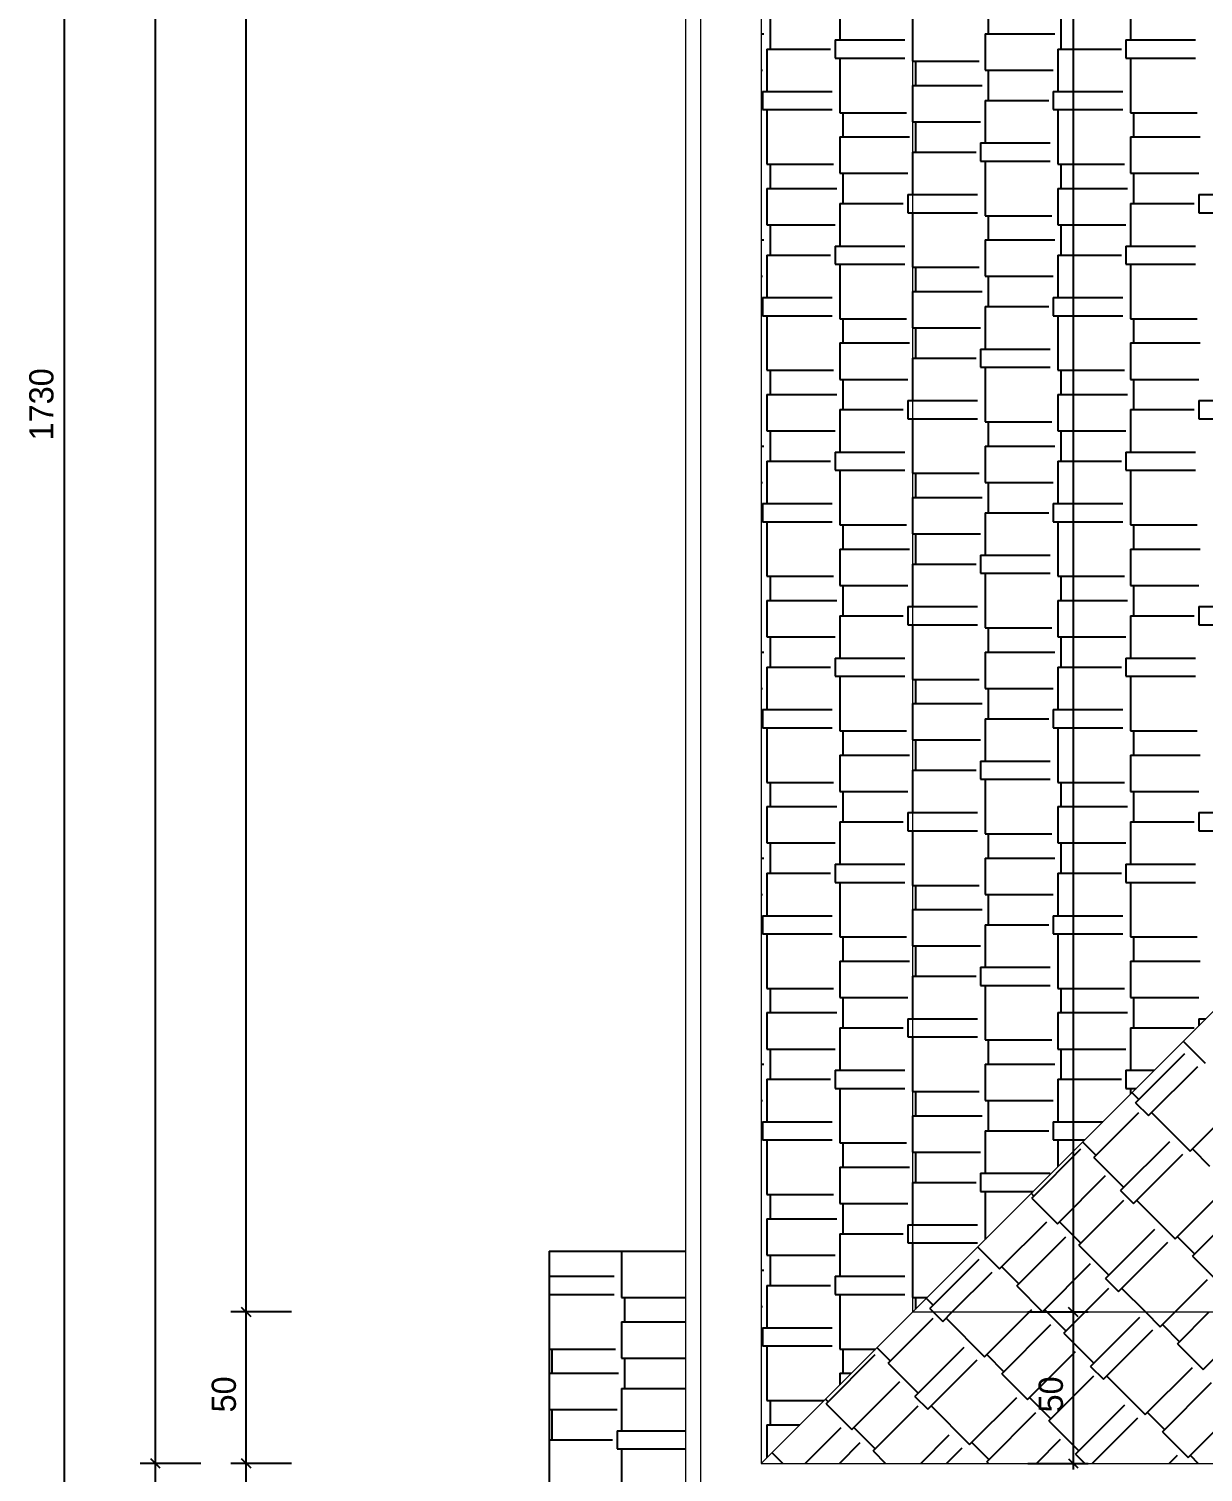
# Model space of a CAD drawing. Extents: x 182769.15 to 182771.38, y 101811.72 to 101812.21.
# Drawn here: x 182769.9338 to 182770.0113, y 101811.9052 to 101812.0005 of the extents above; entities that cross this region are included whole.
import ezdxf

# ---------------------------------------------------------------- set-up
doc = ezdxf.new("R2010")
doc.units = 0
doc.header["$MEASUREMENT"] = 0
doc.linetypes.add('DUZ', pattern=[500, 500])
doc.layers.get('0').update_dxf_attribs({"color": 1, "linetype": 'DUZ'})
for name, color, linetype in [('DENIZLIK', 25, 'Continuous'), ('dış dikey', 2, 'Continuous'), ('iç yatay', 3, 'Continuous'), ('TARAMA', 15, 'Continuous')]:
    doc.layers.add(name, color=color, linetype=linetype)
doc.layers.add('Çatý', color=7, linetype='Continuous', lineweight=18)
doc.styles.add('İÇ ÖLÇÜ', font='stylu.ttf', dxfattribs={"height": 8})

msp = doc.modelspace()

# ---------------------------------------------------------------- linework, layer by layer
at = {"color": 0, "linetype": 'ByBlock'}
for p, q in [((182769.947823, 101811.916124), (182769.948423, 101811.915524)), ((182769.948423, 101811.915524), (182769.947823, 101811.916124)), ((182770.003022, 101811.915524), (182770.002422, 101811.916124)), ((182770.002422, 101811.916124), (182770.003022, 101811.915524)), ((182769.942423, 101811.905524), (182769.941823, 101811.906124)), ((182769.941823, 101811.906124), (182769.942423, 101811.905524)), ((182769.947823, 101811.906124), (182769.948423, 101811.905524)), ((182769.948423, 101811.905524), (182769.947823, 101811.906124)), ((182770.002422, 101811.906124), (182770.003022, 101811.905524))]:
    msp.add_line(p, q, dxfattribs=at)
at = {"layer": 'DENIZLIK'}
for q in [(182769.968123, 101811.813824), (182769.977123, 101811.919824)]:
    msp.add_line((182769.968123, 101811.919824), q, dxfattribs=at)
at = {"layer": 'dış dikey'}
for p, q in [((182769.936123, 101811.803424), (182769.936123, 101812.150224)), ((182769.942123, 101812.130224), (182769.942123, 101811.905424)), ((182769.948123, 101811.915424), (182769.948123, 101812.120224)), ((182769.948123, 101811.905424), (182769.948123, 101811.916224)), ((182769.951123, 101811.915824), (182769.947123, 101811.915824)), ((182769.951123, 101811.915824), (182769.947123, 101811.915824)), ((182769.945123, 101811.905824), (182769.941123, 101811.905824)), ((182769.945123, 101811.905824), (182769.941123, 101811.905824)), ((182769.942123, 101811.906224), (182769.942123, 101811.803424)), ((182769.951123, 101811.905824), (182769.947123, 101811.905824)), ((182769.951123, 101811.905824), (182769.947123, 101811.905824)), ((182769.948123, 101811.813424), (182769.948123, 101811.906224))]:
    msp.add_line(p, q, dxfattribs=at)
at = {"layer": 'iç yatay'}
for p, q in [((182770.002722, 101812.120224), (182770.002722, 101811.915424)), ((182770.002722, 101811.916224), (182770.002722, 101811.905424)), ((182769.999722, 101811.915824), (182770.003722, 101811.915824)), ((182769.999722, 101811.915824), (182770.003722, 101811.915824)), ((182769.999722, 101811.905824), (182770.003722, 101811.905824))]:
    msp.add_line(p, q, dxfattribs=at)
at = {"layer": 'TARAMA'}
for p, q in [((182769.987311, 101812.002574), (182769.987311, 101811.999774)), ((182769.992111, 101812.001974), (182769.992111, 101811.998374)), ((182770.006511, 101812.002574), (182770.006511, 101811.999774)), ((182769.982711, 101812.001174), (182769.982711, 101811.999174)), ((182769.997111, 101812.001774), (182769.997111, 101812.000174)), ((182770.001911, 101812.001174), (182770.001911, 101811.999174)), ((182769.982123, 101812.000174), (182769.982311, 101812.000174)), ((182769.996911, 101812.000174), (182769.996911, 101811.997774)), ((182769.996911, 101812.000174), (182770.001511, 101812.000174)), ((182769.982511, 101811.999174), (182769.982511, 101811.996374)), ((182769.982511, 101811.999174), (182769.986711, 101811.999174)), ((182769.987011, 101811.999774), (182769.987011, 101811.998574)), ((182769.987011, 101811.999774), (182769.991611, 101811.999774)), ((182770.001711, 101811.999174), (182770.001711, 101811.996374)), ((182770.001711, 101811.999174), (182770.005911, 101811.999174)), ((182770.006211, 101811.999774), (182770.006211, 101811.998574)), ((182770.006211, 101811.999774), (182770.010811, 101811.999774)), ((182769.987011, 101811.998574), (182769.991611, 101811.998574)), ((182769.987311, 101811.998574), (182769.987311, 101811.994974)), ((182769.992111, 101811.998374), (182769.992123, 101811.998374)), ((182769.992123, 101811.998374), (182769.996511, 101811.998374)), ((182769.992311, 101811.998374), (182769.992311, 101811.996774)), ((182770.006211, 101811.998574), (182770.010811, 101811.998574)), ((182770.006511, 101811.998574), (182770.006511, 101811.994974)), ((182769.982123, 101811.997774), (182769.982211, 101811.997774)), ((182769.996911, 101811.997774), (182770.001411, 101811.997774)), ((182769.997111, 101811.997774), (182769.997111, 101811.995774)), ((182769.982211, 101811.996374), (182769.982211, 101811.995174)), ((182769.982211, 101811.996374), (182769.986811, 101811.996374)), ((182769.992111, 101811.996774), (182769.992111, 101811.994374)), ((182769.992111, 101811.996774), (182769.992123, 101811.996774)), ((182769.992123, 101811.996774), (182769.996711, 101811.996774)), ((182770.001411, 101811.996374), (182770.001411, 101811.995174)), ((182770.001411, 101811.996374), (182770.006011, 101811.996374)), ((182769.996911, 101811.995774), (182769.996911, 101811.992974)), ((182769.996911, 101811.995774), (182770.001111, 101811.995774)), ((182769.982211, 101811.995174), (182769.986811, 101811.995174)), ((182769.982511, 101811.995174), (182769.982511, 101811.991574)), ((182769.987311, 101811.994974), (182769.991711, 101811.994974)), ((182769.987511, 101811.994974), (182769.987511, 101811.993374)), ((182769.992111, 101811.994374), (182769.992123, 101811.994374)), ((182769.992123, 101811.994374), (182769.996611, 101811.994374)), ((182769.992311, 101811.994374), (182769.992311, 101811.992374)), ((182770.001411, 101811.995174), (182770.006011, 101811.995174)), ((182770.001711, 101811.995174), (182770.001711, 101811.991574)), ((182770.006511, 101811.994974), (182770.010911, 101811.994974)), ((182770.006711, 101811.994974), (182770.006711, 101811.993374)), ((182769.987311, 101811.993374), (182769.987311, 101811.990974)), ((182769.987311, 101811.993374), (182769.991911, 101811.993374)), ((182770.006511, 101811.993374), (182770.006511, 101811.990974)), ((182770.006511, 101811.993374), (182770.011111, 101811.993374)), ((182769.996611, 101811.992974), (182769.996611, 101811.991774)), ((182769.996611, 101811.992974), (182770.001211, 101811.992974)), ((182769.982511, 101811.991574), (182769.986911, 101811.991574)), ((182769.982711, 101811.991574), (182769.982711, 101811.989974)), ((182769.992111, 101811.992374), (182769.992111, 101811.989574)), ((182769.992111, 101811.992374), (182769.992123, 101811.992374)), ((182769.992123, 101811.992374), (182769.996311, 101811.992374)), ((182769.996611, 101811.991774), (182770.001211, 101811.991774)), ((182769.996911, 101811.991774), (182769.996911, 101811.988174)), ((182770.001711, 101811.991574), (182770.006111, 101811.991574)), ((182770.001911, 101811.991574), (182770.001911, 101811.989974)), ((182769.987311, 101811.990974), (182769.991811, 101811.990974)), ((182769.987511, 101811.990974), (182769.987511, 101811.988974)), ((182770.006511, 101811.990974), (182770.011011, 101811.990974)), ((182770.006711, 101811.990974), (182770.006711, 101811.988974)), ((182769.982511, 101811.989974), (182769.982511, 101811.987574)), ((182769.982511, 101811.989974), (182769.987111, 101811.989974)), ((182769.991811, 101811.989574), (182769.991811, 101811.988374)), ((182769.991811, 101811.989574), (182769.992123, 101811.989574)), ((182769.992123, 101811.989574), (182769.996411, 101811.989574)), ((182770.001711, 101811.989974), (182770.001711, 101811.987574)), ((182770.001711, 101811.989974), (182770.006311, 101811.989974)), ((182770.011011, 101811.989574), (182770.011011, 101811.988374)), ((182770.011011, 101811.989574), (182770.015611, 101811.989574)), ((182769.987311, 101811.988974), (182769.987311, 101811.986174)), ((182769.987311, 101811.988974), (182769.991511, 101811.988974)), ((182770.006511, 101811.988974), (182770.006511, 101811.986174)), ((182770.006511, 101811.988974), (182770.010711, 101811.988974)), ((182769.991811, 101811.988374), (182769.992123, 101811.988374)), ((182769.992111, 101811.988374), (182769.992111, 101811.984774)), ((182769.992123, 101811.988374), (182769.996411, 101811.988374)), ((182769.996911, 101811.988174), (182770.001311, 101811.988174)), ((182769.997111, 101811.988174), (182769.997111, 101811.986574)), ((182770.011011, 101811.988374), (182770.015611, 101811.988374)), ((182769.982511, 101811.987574), (182769.987011, 101811.987574)), ((182769.982711, 101811.987574), (182769.982711, 101811.985574)), ((182770.001711, 101811.987574), (182770.006211, 101811.987574)), ((182770.001911, 101811.987574), (182770.001911, 101811.985574)), ((182769.982123, 101811.986574), (182769.982311, 101811.986574)), ((182769.987011, 101811.986174), (182769.987011, 101811.984974)), ((182769.987011, 101811.986174), (182769.991611, 101811.986174)), ((182769.996911, 101811.986574), (182769.996911, 101811.984174)), ((182769.996911, 101811.986574), (182770.001511, 101811.986574)), ((182770.006211, 101811.986174), (182770.006211, 101811.984974)), ((182770.006211, 101811.986174), (182770.010811, 101811.986174)), ((182769.982511, 101811.985574), (182769.982511, 101811.982774)), ((182769.982511, 101811.985574), (182769.986711, 101811.985574)), ((182769.987011, 101811.984974), (182769.991611, 101811.984974)), ((182769.987311, 101811.984974), (182769.987311, 101811.981374)), ((182770.001711, 101811.985574), (182770.001711, 101811.982774)), ((182770.001711, 101811.985574), (182770.005911, 101811.985574)), ((182770.006211, 101811.984974), (182770.010811, 101811.984974)), ((182770.006511, 101811.984974), (182770.006511, 101811.981374)), ((182769.982123, 101811.984174), (182769.982211, 101811.984174)), ((182769.992111, 101811.984774), (182769.992123, 101811.984774)), ((182769.992123, 101811.984774), (182769.996511, 101811.984774)), ((182769.992311, 101811.984774), (182769.992311, 101811.983174)), ((182769.996911, 101811.984174), (182770.001411, 101811.984174)), ((182769.997111, 101811.984174), (182769.997111, 101811.982174)), ((182769.992111, 101811.983174), (182769.992111, 101811.980774)), ((182769.992111, 101811.983174), (182769.992123, 101811.983174)), ((182769.992123, 101811.983174), (182769.996711, 101811.983174)), ((182769.982211, 101811.982774), (182769.982211, 101811.981574)), ((182769.982211, 101811.982774), (182769.986811, 101811.982774)), ((182769.996911, 101811.982174), (182769.996911, 101811.979374)), ((182769.996911, 101811.982174), (182770.001111, 101811.982174)), ((182770.001411, 101811.982774), (182770.001411, 101811.981574)), ((182770.001411, 101811.982774), (182770.006011, 101811.982774)), ((182769.982211, 101811.981574), (182769.986811, 101811.981574)), ((182769.982511, 101811.981574), (182769.982511, 101811.977974)), ((182769.987311, 101811.981374), (182769.991711, 101811.981374)), ((182769.987511, 101811.981374), (182769.987511, 101811.979774)), ((182770.001411, 101811.981574), (182770.006011, 101811.981574)), ((182770.001711, 101811.981574), (182770.001711, 101811.977974)), ((182770.006511, 101811.981374), (182770.010911, 101811.981374)), ((182770.006711, 101811.981374), (182770.006711, 101811.979774)), ((182769.992111, 101811.980774), (182769.992123, 101811.980774)), ((182769.992123, 101811.980774), (182769.996611, 101811.980774)), ((182769.992311, 101811.980774), (182769.992311, 101811.978774)), ((182769.987311, 101811.979774), (182769.987311, 101811.977374)), ((182769.987311, 101811.979774), (182769.991911, 101811.979774)), ((182769.996611, 101811.979374), (182769.996611, 101811.978174)), ((182769.996611, 101811.979374), (182770.001211, 101811.979374)), ((182770.006511, 101811.979774), (182770.006511, 101811.977374)), ((182770.006511, 101811.979774), (182770.011111, 101811.979774)), ((182769.992111, 101811.978774), (182769.992111, 101811.975974)), ((182769.992111, 101811.978774), (182769.992123, 101811.978774)), ((182769.992123, 101811.978774), (182769.996311, 101811.978774)), ((182769.996611, 101811.978174), (182770.001211, 101811.978174)), ((182769.996911, 101811.978174), (182769.996911, 101811.974574)), ((182769.982511, 101811.977974), (182769.986911, 101811.977974)), ((182769.982711, 101811.977974), (182769.982711, 101811.976374)), ((182769.987311, 101811.977374), (182769.991811, 101811.977374)), ((182769.987511, 101811.977374), (182769.987511, 101811.975374)), ((182770.001711, 101811.977974), (182770.006111, 101811.977974)), ((182770.001911, 101811.977974), (182770.001911, 101811.976374)), ((182770.006511, 101811.977374), (182770.011011, 101811.977374)), ((182770.006711, 101811.977374), (182770.006711, 101811.975374)), ((182769.982511, 101811.976374), (182769.982511, 101811.973974)), ((182769.982511, 101811.976374), (182769.987111, 101811.976374)), ((182770.001711, 101811.976374), (182770.001711, 101811.973974)), ((182770.001711, 101811.976374), (182770.006311, 101811.976374)), ((182769.987311, 101811.975374), (182769.987311, 101811.972574)), ((182769.987311, 101811.975374), (182769.991511, 101811.975374)), ((182769.991811, 101811.975974), (182769.991811, 101811.974774)), ((182769.991811, 101811.975974), (182769.992123, 101811.975974)), ((182769.992123, 101811.975974), (182769.996411, 101811.975974)), ((182770.006511, 101811.975374), (182770.006511, 101811.972574)), ((182770.006511, 101811.975374), (182770.010711, 101811.975374)), ((182770.011011, 101811.975974), (182770.011011, 101811.974774)), ((182770.011011, 101811.975974), (182770.015611, 101811.975974)), ((182769.991811, 101811.974774), (182769.992123, 101811.974774)), ((182769.992111, 101811.974774), (182769.992111, 101811.971174)), ((182769.992123, 101811.974774), (182769.996411, 101811.974774)), ((182769.996911, 101811.974574), (182770.001311, 101811.974574)), ((182769.997111, 101811.974574), (182769.997111, 101811.972974)), ((182770.011011, 101811.974774), (182770.015611, 101811.974774)), ((182769.982511, 101811.973974), (182769.987011, 101811.973974)), ((182769.982711, 101811.973974), (182769.982711, 101811.971974)), ((182770.001711, 101811.973974), (182770.006211, 101811.973974)), ((182770.001911, 101811.973974), (182770.001911, 101811.971974)), ((182769.982123, 101811.972974), (182769.982311, 101811.972974)), ((182769.987011, 101811.972574), (182769.987011, 101811.971374)), ((182769.987011, 101811.972574), (182769.991611, 101811.972574)), ((182769.996911, 101811.972974), (182769.996911, 101811.970574)), ((182769.996911, 101811.972974), (182770.001511, 101811.972974)), ((182770.006211, 101811.972574), (182770.006211, 101811.971374)), ((182770.006211, 101811.972574), (182770.010811, 101811.972574)), ((182769.982511, 101811.971974), (182769.982511, 101811.969174)), ((182769.982511, 101811.971974), (182769.986711, 101811.971974)), ((182770.001711, 101811.971974), (182770.001711, 101811.969174)), ((182770.001711, 101811.971974), (182770.005911, 101811.971974)), ((182769.982123, 101811.970574), (182769.982211, 101811.970574)), ((182769.987011, 101811.971374), (182769.991611, 101811.971374)), ((182769.987311, 101811.971374), (182769.987311, 101811.967774)), ((182769.992111, 101811.971174), (182769.992123, 101811.971174)), ((182769.992123, 101811.971174), (182769.996511, 101811.971174)), ((182769.992311, 101811.971174), (182769.992311, 101811.969574)), ((182769.996911, 101811.970574), (182770.001411, 101811.970574)), ((182769.997111, 101811.970574), (182769.997111, 101811.968574)), ((182770.006211, 101811.971374), (182770.010811, 101811.971374)), ((182770.006511, 101811.971374), (182770.006511, 101811.967774)), ((182769.992111, 101811.969574), (182769.992111, 101811.967174)), ((182769.992111, 101811.969574), (182769.992123, 101811.969574)), ((182769.992123, 101811.969574), (182769.996711, 101811.969574)), ((182769.982211, 101811.969174), (182769.982211, 101811.967974)), ((182769.982211, 101811.969174), (182769.986811, 101811.969174)), ((182770.001411, 101811.969174), (182770.001411, 101811.967974)), ((182770.001411, 101811.969174), (182770.006011, 101811.969174)), ((182769.982211, 101811.967974), (182769.986811, 101811.967974)), ((182769.982511, 101811.967974), (182769.982511, 101811.964374)), ((182769.987311, 101811.967774), (182769.991711, 101811.967774)), ((182769.987511, 101811.967774), (182769.987511, 101811.966174)), ((182769.996911, 101811.968574), (182769.996911, 101811.965774)), ((182769.996911, 101811.968574), (182770.001111, 101811.968574)), ((182770.001411, 101811.967974), (182770.006011, 101811.967974)), ((182770.001711, 101811.967974), (182770.001711, 101811.964374)), ((182770.006511, 101811.967774), (182770.010911, 101811.967774)), ((182770.006711, 101811.967774), (182770.006711, 101811.966174)), ((182769.992111, 101811.967174), (182769.992123, 101811.967174)), ((182769.992123, 101811.967174), (182769.996611, 101811.967174)), ((182769.992311, 101811.967174), (182769.992311, 101811.965174)), ((182769.987311, 101811.966174), (182769.987311, 101811.963774)), ((182769.987311, 101811.966174), (182769.991911, 101811.966174)), ((182769.996611, 101811.965774), (182769.996611, 101811.964574)), ((182769.996611, 101811.965774), (182770.001211, 101811.965774)), ((182770.006511, 101811.966174), (182770.006511, 101811.963774)), ((182770.006511, 101811.966174), (182770.011111, 101811.966174)), ((182769.992111, 101811.965174), (182769.992111, 101811.962374)), ((182769.992111, 101811.965174), (182769.992123, 101811.965174)), ((182769.992123, 101811.965174), (182769.996311, 101811.965174)), ((182769.982511, 101811.964374), (182769.986911, 101811.964374)), ((182769.982711, 101811.964374), (182769.982711, 101811.962774)), ((182769.996611, 101811.964574), (182770.001211, 101811.964574)), ((182769.996911, 101811.964574), (182769.996911, 101811.960974)), ((182770.001711, 101811.964374), (182770.006111, 101811.964374)), ((182770.001911, 101811.964374), (182770.001911, 101811.962774)), ((182769.987311, 101811.963774), (182769.991811, 101811.963774)), ((182769.987511, 101811.963774), (182769.987511, 101811.961774)), ((182770.006511, 101811.963774), (182770.011011, 101811.963774)), ((182770.006711, 101811.963774), (182770.006711, 101811.961774)), ((182769.982511, 101811.962774), (182769.982511, 101811.960374)), ((182769.982511, 101811.962774), (182769.987111, 101811.962774)), ((182769.991811, 101811.962374), (182769.991811, 101811.961174)), ((182769.991811, 101811.962374), (182769.992123, 101811.962374)), ((182769.992123, 101811.962374), (182769.996411, 101811.962374)), ((182770.001711, 101811.962774), (182770.001711, 101811.960374)), ((182770.001711, 101811.962774), (182770.006311, 101811.962774)), ((182770.011011, 101811.962374), (182770.011011, 101811.961174)), ((182770.011011, 101811.962374), (182770.015611, 101811.962374)), ((182769.987311, 101811.961774), (182769.987311, 101811.958974)), ((182769.987311, 101811.961774), (182769.991511, 101811.961774)), ((182769.991811, 101811.961174), (182769.992123, 101811.961174)), ((182769.992111, 101811.961174), (182769.992111, 101811.957574)), ((182769.992123, 101811.961174), (182769.996411, 101811.961174)), ((182770.006511, 101811.961774), (182770.006511, 101811.958974)), ((182770.006511, 101811.961774), (182770.010711, 101811.961774)), ((182770.011011, 101811.961174), (182770.015611, 101811.961174)), ((182769.982511, 101811.960374), (182769.987011, 101811.960374)), ((182769.982711, 101811.960374), (182769.982711, 101811.958374)), ((182769.996911, 101811.960974), (182770.001311, 101811.960974)), ((182769.997111, 101811.960974), (182769.997111, 101811.959374)), ((182770.001711, 101811.960374), (182770.006211, 101811.960374)), ((182770.001911, 101811.960374), (182770.001911, 101811.958374)), ((182769.982123, 101811.959374), (182769.982311, 101811.959374)), ((182769.996911, 101811.959374), (182769.996911, 101811.956974)), ((182769.996911, 101811.959374), (182770.001511, 101811.959374)), ((182769.982511, 101811.958374), (182769.982511, 101811.955574)), ((182769.982511, 101811.958374), (182769.986711, 101811.958374)), ((182769.987011, 101811.958974), (182769.987011, 101811.957774)), ((182769.987011, 101811.958974), (182769.991611, 101811.958974)), ((182770.001711, 101811.958374), (182770.001711, 101811.955574)), ((182770.001711, 101811.958374), (182770.005911, 101811.958374)), ((182770.006211, 101811.958974), (182770.006211, 101811.957774)), ((182770.006211, 101811.958974), (182770.010811, 101811.958974)), ((182769.987011, 101811.957774), (182769.991611, 101811.957774)), ((182769.987311, 101811.957774), (182769.987311, 101811.954174)), ((182769.992111, 101811.957574), (182769.992123, 101811.957574)), ((182769.992123, 101811.957574), (182769.996511, 101811.957574)), ((182769.992311, 101811.957574), (182769.992311, 101811.955974)), ((182770.006211, 101811.957774), (182770.010811, 101811.957774)), ((182770.006511, 101811.957774), (182770.006511, 101811.954174)), ((182769.982123, 101811.956974), (182769.982211, 101811.956974)), ((182769.996911, 101811.956974), (182770.001411, 101811.956974)), ((182769.997111, 101811.956974), (182769.997111, 101811.954974)), ((182769.982211, 101811.955574), (182769.982211, 101811.954374)), ((182769.982211, 101811.955574), (182769.986811, 101811.955574)), ((182769.992111, 101811.955974), (182769.992111, 101811.953574)), ((182769.992111, 101811.955974), (182769.992123, 101811.955974)), ((182769.992123, 101811.955974), (182769.996711, 101811.955974)), ((182770.001411, 101811.955574), (182770.001411, 101811.954374)), ((182770.001411, 101811.955574), (182770.006011, 101811.955574)), ((182769.982211, 101811.954374), (182769.986811, 101811.954374)), ((182769.982511, 101811.954374), (182769.982511, 101811.950774)), ((182769.996911, 101811.954974), (182769.996911, 101811.952174)), ((182769.996911, 101811.954974), (182770.001111, 101811.954974)), ((182770.001411, 101811.954374), (182770.006011, 101811.954374)), ((182770.001711, 101811.954374), (182770.001711, 101811.950774)), ((182769.987311, 101811.954174), (182769.991711, 101811.954174)), ((182769.987511, 101811.954174), (182769.987511, 101811.952574)), ((182769.992111, 101811.953574), (182769.992123, 101811.953574)), ((182769.992123, 101811.953574), (182769.996611, 101811.953574)), ((182769.992311, 101811.953574), (182769.992311, 101811.951574)), ((182770.006511, 101811.954174), (182770.010911, 101811.954174)), ((182770.006711, 101811.954174), (182770.006711, 101811.952574)), ((182769.987311, 101811.952574), (182769.987311, 101811.950174)), ((182769.987311, 101811.952574), (182769.991911, 101811.952574)), ((182770.006511, 101811.952574), (182770.006511, 101811.950174)), ((182770.006511, 101811.952574), (182770.011111, 101811.952574)), ((182769.992111, 101811.951574), (182769.992111, 101811.948774)), ((182769.992111, 101811.951574), (182769.992123, 101811.951574)), ((182769.992123, 101811.951574), (182769.996311, 101811.951574)), ((182769.996611, 101811.952174), (182769.996611, 101811.950974)), ((182769.996611, 101811.952174), (182770.001211, 101811.952174)), ((182769.982511, 101811.950774), (182769.986911, 101811.950774)), ((182769.982711, 101811.950774), (182769.982711, 101811.949174)), ((182769.996611, 101811.950974), (182770.001211, 101811.950974)), ((182769.996911, 101811.950974), (182769.996911, 101811.947374)), ((182770.001711, 101811.950774), (182770.006111, 101811.950774)), ((182770.001911, 101811.950774), (182770.001911, 101811.949174)), ((182769.987311, 101811.950174), (182769.991811, 101811.950174)), ((182769.987511, 101811.950174), (182769.987511, 101811.948174)), ((182770.006511, 101811.950174), (182770.011011, 101811.950174)), ((182770.006711, 101811.950174), (182770.006711, 101811.948174)), ((182769.982511, 101811.949174), (182769.982511, 101811.946774)), ((182769.982511, 101811.949174), (182769.987111, 101811.949174)), ((182769.991811, 101811.948774), (182769.991811, 101811.947574)), ((182769.991811, 101811.948774), (182769.992123, 101811.948774)), ((182769.992123, 101811.948774), (182769.996411, 101811.948774)), ((182770.001711, 101811.949174), (182770.001711, 101811.946774)), ((182770.001711, 101811.949174), (182770.006311, 101811.949174)), ((182770.011011, 101811.948774), (182770.011011, 101811.947574)), ((182770.011011, 101811.948774), (182770.015611, 101811.948774)), ((182769.987311, 101811.948174), (182769.987311, 101811.945374)), ((182769.987311, 101811.948174), (182769.991511, 101811.948174)), ((182770.006511, 101811.948174), (182770.006511, 101811.945374)), ((182770.006511, 101811.948174), (182770.010711, 101811.948174)), ((182769.982511, 101811.946774), (182769.987011, 101811.946774)), ((182769.982711, 101811.946774), (182769.982711, 101811.944774)), ((182769.991811, 101811.947574), (182769.992123, 101811.947574)), ((182769.992111, 101811.947574), (182769.992111, 101811.943974)), ((182769.992123, 101811.947574), (182769.996411, 101811.947574)), ((182769.996911, 101811.947374), (182770.001311, 101811.947374)), ((182769.997111, 101811.947374), (182769.997111, 101811.945774)), ((182770.001711, 101811.946774), (182770.006211, 101811.946774)), ((182770.001911, 101811.946774), (182770.001911, 101811.944774)), ((182770.011011, 101811.947574), (182770.015611, 101811.947574)), ((182769.982123, 101811.945774), (182769.982311, 101811.945774)), ((182769.996911, 101811.945774), (182769.996911, 101811.943374)), ((182769.996911, 101811.945774), (182770.001511, 101811.945774)), ((182769.987011, 101811.945374), (182769.987011, 101811.944174)), ((182769.987011, 101811.945374), (182769.991611, 101811.945374)), ((182770.006211, 101811.945374), (182770.006211, 101811.944174)), ((182770.006211, 101811.945374), (182770.010811, 101811.945374)), ((182769.982511, 101811.944774), (182769.982511, 101811.941974)), ((182769.982511, 101811.944774), (182769.986711, 101811.944774)), ((182769.987011, 101811.944174), (182769.991611, 101811.944174)), ((182769.987311, 101811.944174), (182769.987311, 101811.940574)), ((182769.992111, 101811.943974), (182769.992123, 101811.943974)), ((182769.992123, 101811.943974), (182769.996511, 101811.943974)), ((182769.992311, 101811.943974), (182769.992311, 101811.942374)), ((182770.001711, 101811.944774), (182770.001711, 101811.941974)), ((182770.001711, 101811.944774), (182770.005911, 101811.944774)), ((182770.006211, 101811.944174), (182770.010811, 101811.944174)), ((182770.006511, 101811.944174), (182770.006511, 101811.940574)), ((182769.982123, 101811.943374), (182769.982211, 101811.943374)), ((182769.996911, 101811.943374), (182770.001411, 101811.943374)), ((182769.997111, 101811.943374), (182769.997111, 101811.941374)), ((182769.982211, 101811.941974), (182769.982211, 101811.940774)), ((182769.982211, 101811.941974), (182769.986811, 101811.941974)), ((182769.992111, 101811.942374), (182769.992111, 101811.939974)), ((182769.992111, 101811.942374), (182769.992123, 101811.942374)), ((182769.992123, 101811.942374), (182769.996711, 101811.942374)), ((182770.001411, 101811.941974), (182770.001411, 101811.940774)), ((182770.001411, 101811.941974), (182770.006011, 101811.941974)), ((182769.996911, 101811.941374), (182769.996911, 101811.938574)), ((182769.996911, 101811.941374), (182770.001111, 101811.941374)), ((182769.982211, 101811.940774), (182769.986811, 101811.940774)), ((182769.982511, 101811.940774), (182769.982511, 101811.937174)), ((182769.987311, 101811.940574), (182769.991711, 101811.940574)), ((182769.987511, 101811.940574), (182769.987511, 101811.938974)), ((182770.001411, 101811.940774), (182770.006011, 101811.940774)), ((182770.001711, 101811.940774), (182770.001711, 101811.937174)), ((182770.006511, 101811.940574), (182770.010911, 101811.940574)), ((182770.006711, 101811.940574), (182770.006711, 101811.938974)), ((182769.992111, 101811.939974), (182769.992123, 101811.939974)), ((182769.992123, 101811.939974), (182769.996611, 101811.939974)), ((182769.992311, 101811.939974), (182769.992311, 101811.937974)), ((182769.987311, 101811.938974), (182769.987311, 101811.936574)), ((182769.987311, 101811.938974), (182769.991911, 101811.938974)), ((182769.996611, 101811.938574), (182769.996611, 101811.937374)), ((182769.996611, 101811.938574), (182770.001211, 101811.938574)), ((182770.006511, 101811.938974), (182770.006511, 101811.936574)), ((182770.006511, 101811.938974), (182770.011111, 101811.938974)), ((182769.982511, 101811.937174), (182769.986911, 101811.937174)), ((182769.982711, 101811.937174), (182769.982711, 101811.935574)), ((182769.992111, 101811.937974), (182769.992111, 101811.935174)), ((182769.992111, 101811.937974), (182769.992123, 101811.937974)), ((182769.992123, 101811.937974), (182769.996311, 101811.937974)), ((182769.996611, 101811.937374), (182770.001211, 101811.937374)), ((182769.996911, 101811.937374), (182769.996911, 101811.933774)), ((182770.001711, 101811.937174), (182770.006111, 101811.937174)), ((182770.001911, 101811.937174), (182770.001911, 101811.935574)), ((182769.987311, 101811.936574), (182769.991811, 101811.936574)), ((182769.987511, 101811.936574), (182769.987511, 101811.934574)), ((182770.006511, 101811.936574), (182770.011011, 101811.936574)), ((182770.006711, 101811.936574), (182770.006711, 101811.934574)), ((182769.982511, 101811.935574), (182769.982511, 101811.933174)), ((182769.982511, 101811.935574), (182769.987111, 101811.935574)), ((182770.001711, 101811.935574), (182770.001711, 101811.933174)), ((182770.001711, 101811.935574), (182770.006311, 101811.935574)), ((182769.987311, 101811.934574), (182769.987311, 101811.931774)), ((182769.987311, 101811.934574), (182769.991511, 101811.934574)), ((182769.991811, 101811.935174), (182769.991811, 101811.933974)), ((182769.991811, 101811.935174), (182769.992123, 101811.935174)), ((182769.992123, 101811.935174), (182769.996411, 101811.935174)), ((182770.006511, 101811.934574), (182770.006511, 101811.931774)), ((182770.006511, 101811.934574), (182770.010711, 101811.934574)), ((182770.011011, 101811.935174), (182770.011011, 101811.934711)), ((182770.011011, 101811.935174), (182770.011474, 101811.935174)), ((182769.991811, 101811.933974), (182769.992123, 101811.933974)), ((182769.992111, 101811.933974), (182769.992111, 101811.930374)), ((182769.992123, 101811.933974), (182769.996411, 101811.933974)), ((182769.996911, 101811.933774), (182770.001311, 101811.933774)), ((182769.997111, 101811.933774), (182769.997111, 101811.932174)), ((182770.009991, 101811.933691), (182770.011441, 101811.93224)), ((182769.982511, 101811.933174), (182769.987011, 101811.933174)), ((182769.982711, 101811.933174), (182769.982711, 101811.931174)), ((182770.001711, 101811.933174), (182770.006211, 101811.933174)), ((182770.001911, 101811.933174), (182770.001911, 101811.931174)), ((182770.006845, 101811.929624), (182770.010097, 101811.932877)), ((182769.982123, 101811.932174), (182769.982311, 101811.932174)), ((182769.987011, 101811.931774), (182769.987011, 101811.930574)), ((182769.987011, 101811.931774), (182769.991611, 101811.931774)), ((182769.996911, 101811.932174), (182769.996911, 101811.929774)), ((182769.996911, 101811.932174), (182770.001511, 101811.932174)), ((182770.006211, 101811.931774), (182770.006211, 101811.930574)), ((182770.006211, 101811.931774), (182770.008074, 101811.931774)), ((182770.007693, 101811.928776), (182770.010946, 101811.932028)), ((182769.982511, 101811.931174), (182769.982511, 101811.928374)), ((182769.982511, 101811.931174), (182769.986711, 101811.931174)), ((182769.987011, 101811.930574), (182769.991611, 101811.930574)), ((182769.987311, 101811.930574), (182769.987311, 101811.926974)), ((182770.001711, 101811.931174), (182770.001711, 101811.928374)), ((182770.001711, 101811.931174), (182770.005911, 101811.931174)), ((182770.006211, 101811.930574), (182770.006874, 101811.930574)), ((182770.006511, 101811.930574), (182770.006511, 101811.930211)), ((182769.982123, 101811.929774), (182769.982211, 101811.929774)), ((182769.992111, 101811.930374), (182769.992123, 101811.930374)), ((182769.992123, 101811.930374), (182769.996511, 101811.930374)), ((182769.992311, 101811.930374), (182769.992311, 101811.928774)), ((182769.996911, 101811.929774), (182770.001411, 101811.929774)), ((182769.997111, 101811.929774), (182769.997111, 101811.927774)), ((182770.006596, 101811.930297), (182770.007057, 101811.929836)), ((182770.006845, 101811.929624), (182770.007693, 101811.928776)), ((182770.010451, 101811.926442), (182770.013562, 101811.929553)), ((182769.992111, 101811.928774), (182769.992111, 101811.926374)), ((182769.992111, 101811.928774), (182769.992123, 101811.928774)), ((182769.992123, 101811.928774), (182769.996711, 101811.928774)), ((182770.004087, 101811.926018), (182770.007057, 101811.928988)), ((182770.007905, 101811.928988), (182770.010451, 101811.926442)), ((182769.982211, 101811.928374), (182769.982211, 101811.927174)), ((182769.982211, 101811.928374), (182769.986811, 101811.928374)), ((182769.996911, 101811.927774), (182769.996911, 101811.924974)), ((182769.996911, 101811.927774), (182770.001111, 101811.927774)), ((182770.001411, 101811.928374), (182770.001411, 101811.927174)), ((182770.001411, 101811.928374), (182770.004674, 101811.928374)), ((182769.982211, 101811.927174), (182769.986811, 101811.927174)), ((182769.982511, 101811.927174), (182769.982511, 101811.923574)), ((182769.987311, 101811.926974), (182769.991711, 101811.926974)), ((182769.987511, 101811.926974), (182769.987511, 101811.925374)), ((182770.001411, 101811.927174), (182770.003474, 101811.927174)), ((182770.001711, 101811.927174), (182770.001711, 101811.925411)), ((182770.003344, 101811.927044), (182770.004228, 101811.926159)), ((182770.005855, 101811.923826), (182770.009107, 101811.927079)), ((182769.992111, 101811.926374), (182769.992123, 101811.926374)), ((182769.992123, 101811.926374), (182769.996611, 101811.926374)), ((182769.992311, 101811.926374), (182769.992311, 101811.924374)), ((182769.999986, 101811.923331), (182770.003238, 101811.926584)), ((182770.004087, 101811.926018), (182770.006067, 101811.924038)), ((182770.006703, 101811.922977), (182770.009956, 101811.92623)), ((182770.010592, 101811.926584), (182770.011724, 101811.925452)), ((182769.987311, 101811.925374), (182769.987311, 101811.922974)), ((182769.987311, 101811.925374), (182769.991911, 101811.925374)), ((182769.996611, 101811.924974), (182769.996611, 101811.923774)), ((182769.996611, 101811.924974), (182770.001211, 101811.924974)), ((182770.001683, 101811.921634), (182770.004865, 101811.924816)), ((182769.992111, 101811.924374), (182769.992111, 101811.921574)), ((182769.992111, 101811.924374), (182769.992123, 101811.924374)), ((182769.992123, 101811.924374), (182769.996311, 101811.924374)), ((182769.982511, 101811.923574), (182769.986911, 101811.923574)), ((182769.982711, 101811.923574), (182769.982711, 101811.921974)), ((182769.987311, 101811.922974), (182769.991811, 101811.922974)), ((182769.987511, 101811.922974), (182769.987511, 101811.920974)), ((182769.996611, 101811.923774), (182770.000074, 101811.923774)), ((182769.996911, 101811.923774), (182769.996911, 101811.920611)), ((182769.99995, 101811.92365), (182770.000127, 101811.923472)), ((182769.999986, 101811.923331), (182770.001683, 101811.921634)), ((182770.003097, 101811.92022), (182770.006067, 101811.923189)), ((182770.005855, 101811.923826), (182770.006703, 101811.922977)), ((182770.006915, 101811.923189), (182770.009461, 101811.920644)), ((182770.009461, 101811.920644), (182770.012572, 101811.923755)), ((182769.982511, 101811.921974), (182769.982511, 101811.919574)), ((182769.982511, 101811.921974), (182769.987111, 101811.921974)), ((182770.010592, 101811.919512), (182770.013845, 101811.922765)), ((182769.991811, 101811.921574), (182769.991811, 101811.920374)), ((182769.991811, 101811.921574), (182769.992123, 101811.921574)), ((182769.992123, 101811.921574), (182769.996411, 101811.921574)), ((182769.997864, 101811.918664), (182770.000976, 101811.921775)), ((182770.001824, 101811.921775), (182770.003238, 101811.920361)), ((182770.004865, 101811.918028), (182770.008117, 101811.92128)), ((182769.987311, 101811.920974), (182769.987311, 101811.918174)), ((182769.987311, 101811.920974), (182769.991511, 101811.920974)), ((182769.991811, 101811.920374), (182769.992123, 101811.920374)), ((182769.992111, 101811.920374), (182769.992111, 101811.916774)), ((182769.992123, 101811.920374), (182769.996411, 101811.920374)), ((182769.996414, 101811.920114), (182769.997864, 101811.918664)), ((182769.998996, 101811.917533), (182770.002248, 101811.920785)), ((182770.003097, 101811.92022), (182770.005077, 101811.91824)), ((182770.005713, 101811.917179), (182770.008966, 101811.920432)), ((182770.009602, 101811.920785), (182770.010734, 101811.919654)), ((182769.972911, 101811.919824), (182769.972911, 101811.916774)), ((182769.982511, 101811.919574), (182769.987011, 101811.919574)), ((182769.982711, 101811.919574), (182769.982711, 101811.917574)), ((182769.993268, 101811.916048), (182769.996521, 101811.9193)), ((182770.010592, 101811.919512), (182770.012289, 101811.917815)), ((182769.968123, 101811.918174), (182769.972411, 101811.918174)), ((182769.982123, 101811.918574), (182769.982311, 101811.918574)), ((182769.987011, 101811.918174), (182769.987011, 101811.916974)), ((182769.987011, 101811.918174), (182769.991611, 101811.918174)), ((182769.994741, 101811.915824), (182769.997369, 101811.918452)), ((182769.998006, 101811.918805), (182769.999137, 101811.917674)), ((182770.000693, 101811.915836), (182770.003875, 101811.919017)), ((182769.982511, 101811.917574), (182769.982511, 101811.914774)), ((182769.982511, 101811.917574), (182769.986711, 101811.917574)), ((182769.998996, 101811.917533), (182770.000693, 101811.915836)), ((182770.003509, 101811.915824), (182770.005077, 101811.917391)), ((182770.004865, 101811.918028), (182770.005713, 101811.917179)), ((182770.005925, 101811.917391), (182770.007493, 101811.915824)), ((182770.009449, 101811.915824), (182770.011582, 101811.917957)), ((182769.968123, 101811.916974), (182769.972411, 101811.916974)), ((182769.972911, 101811.916774), (182769.977123, 101811.916774)), ((182769.973111, 101811.916774), (182769.973111, 101811.915174)), ((182769.987011, 101811.916974), (182769.991611, 101811.916974)), ((182769.987311, 101811.916974), (182769.987311, 101811.913374)), ((182769.992111, 101811.916774), (182769.992123, 101811.916774)), ((182769.992123, 101811.916774), (182769.993074, 101811.916774)), ((182769.992311, 101811.916774), (182769.992311, 101811.916011)), ((182769.99302, 101811.91672), (182769.99348, 101811.91626)), ((182769.982123, 101811.916174), (182769.982211, 101811.916174)), ((182769.990511, 101811.912441), (182769.99348, 101811.915411)), ((182769.993268, 101811.916048), (182769.993492, 101811.915824)), ((182769.993492, 101811.915824), (182769.994117, 101811.915199)), ((182769.994117, 101811.915199), (182769.994741, 101811.915824)), ((182769.994329, 101811.915411), (182769.996874, 101811.912866)), ((182769.996874, 101811.912866), (182769.999833, 101811.915824)), ((182769.999833, 101811.915824), (182769.999986, 101811.915977)), ((182770.000834, 101811.915977), (182770.000987, 101811.915824)), ((182770.000987, 101811.915824), (182770.002248, 101811.914563)), ((182770.002107, 101811.914421), (182770.003509, 101811.915824)), ((182770.003875, 101811.912229), (182770.007128, 101811.915482)), ((182770.007493, 101811.915824), (182770.008471, 101811.914846)), ((182770.008471, 101811.914846), (182770.009449, 101811.915824)), ((182770.009602, 101811.913714), (182770.011712, 101811.915824)), ((182769.972911, 101811.915174), (182769.972911, 101811.912774)), ((182769.972911, 101811.915174), (182769.977123, 101811.915174)), ((182769.982211, 101811.914774), (182769.982211, 101811.913574)), ((182769.982211, 101811.914774), (182769.986811, 101811.914774)), ((182769.998006, 101811.911734), (182770.001259, 101811.914987)), ((182770.002107, 101811.914421), (182770.004087, 101811.912441)), ((182770.004723, 101811.911381), (182770.007976, 101811.914633)), ((182770.008612, 101811.914987), (182770.009744, 101811.913856)), ((182770.011299, 101811.912017), (182770.014481, 101811.915199)), ((182769.968123, 101811.913374), (182769.972511, 101811.913374)), ((182769.968311, 101811.913374), (182769.968311, 101811.911774)), ((182769.982211, 101811.913574), (182769.986811, 101811.913574)), ((182769.982511, 101811.913574), (182769.982511, 101811.909974)), ((182769.987311, 101811.913374), (182769.989674, 101811.913374)), ((182769.987511, 101811.913374), (182769.987511, 101811.911774)), ((182769.989767, 101811.913467), (182769.990652, 101811.912583)), ((182769.992278, 101811.910249), (182769.995531, 101811.913502)), ((182770.009602, 101811.913714), (182770.011299, 101811.912017)), ((182769.972911, 101811.912774), (182769.977123, 101811.912774)), ((182769.973111, 101811.912774), (182769.973111, 101811.910774)), ((182769.986409, 101811.909754), (182769.989662, 101811.913007)), ((182769.990511, 101811.912441), (182769.99249, 101811.910462)), ((182769.993127, 101811.909401), (182769.996379, 101811.912654)), ((182769.997016, 101811.913007), (182769.998147, 101811.911876)), ((182769.999703, 101811.910037), (182770.002885, 101811.913219)), ((182769.968123, 101811.911774), (182769.972711, 101811.911774)), ((182769.987311, 101811.911774), (182769.987311, 101811.911011)), ((182769.987311, 101811.911774), (182769.988074, 101811.911774)), ((182769.998006, 101811.911734), (182769.999703, 101811.910037)), ((182770.001117, 101811.908623), (182770.004087, 101811.911593)), ((182770.003875, 101811.912229), (182770.004723, 101811.911381)), ((182770.004935, 101811.911593), (182770.007481, 101811.909047)), ((182770.007481, 101811.909047), (182770.010592, 101811.912159)), ((182769.972911, 101811.910774), (182769.972911, 101811.907974)), ((182769.972911, 101811.910774), (182769.977111, 101811.910774)), ((182769.988106, 101811.908057), (182769.991288, 101811.911239)), ((182770.008612, 101811.907916), (182770.011865, 101811.911169)), ((182769.982511, 101811.909974), (182769.986274, 101811.909974)), ((182769.982711, 101811.909974), (182769.982711, 101811.908374)), ((182769.986373, 101811.910073), (182769.986551, 101811.909896)), ((182769.986409, 101811.909754), (182769.988106, 101811.908057)), ((182769.989521, 101811.906643), (182769.99249, 101811.909613)), ((182769.992278, 101811.910249), (182769.993127, 101811.909401)), ((182769.993339, 101811.909613), (182769.995885, 101811.907067)), ((182769.995885, 101811.907067), (182769.998996, 101811.910179)), ((182769.999844, 101811.910179), (182770.001259, 101811.908764)), ((182770.002885, 101811.906431), (182770.006138, 101811.909684)), ((182769.968123, 101811.909374), (182769.972611, 101811.909374)), ((182769.968311, 101811.909374), (182769.968311, 101811.907374)), ((182769.997016, 101811.905936), (182770.000269, 101811.909189)), ((182770.001117, 101811.908623), (182770.003097, 101811.906643)), ((182770.003975, 101811.905824), (182770.006986, 101811.908835)), ((182770.007622, 101811.909189), (182770.008754, 101811.908057)), ((182770.010309, 101811.906219), (182770.013491, 101811.909401)), ((182769.972611, 101811.907974), (182769.972611, 101811.906774)), ((182769.972611, 101811.907974), (182769.977123, 101811.907974)), ((182769.982511, 101811.908374), (182769.982511, 101811.906211)), ((182769.982511, 101811.908374), (182769.984674, 101811.908374)), ((182769.985024, 101811.905824), (182769.987399, 101811.908199)), ((182769.988248, 101811.908199), (182769.989662, 101811.906785)), ((182769.992661, 101811.905824), (182769.994541, 101811.907704)), ((182770.008612, 101811.907916), (182770.010309, 101811.906219)), ((182769.968123, 101811.907374), (182769.972311, 101811.907374)), ((182769.972611, 101811.906774), (182769.977123, 101811.906774)), ((182769.972911, 101811.906774), (182769.972911, 101811.903174)), ((182769.987287, 101811.905824), (182769.988672, 101811.907209)), ((182769.994358, 101811.905824), (182769.99539, 101811.906855)), ((182769.996026, 101811.907209), (182769.997157, 101811.906077)), ((182770.000298, 101811.905824), (182770.001895, 101811.907421)), ((182769.982838, 101811.906538), (182769.983552, 101811.905824)), ((182769.989521, 101811.906643), (182769.99034, 101811.905824)), ((182769.997016, 101811.905936), (182769.997128, 101811.905824)), ((182770.002885, 101811.906431), (182770.003492, 101811.905824)), ((182770.009066, 101811.905824), (182770.009602, 101811.90636)), ((182770.010451, 101811.90636), (182770.010987, 101811.905824))]:
    msp.add_line(p, q, dxfattribs=at)
at = {"layer": 'Çatý', "color": 8, "linetype": 'ByBlock', "lineweight": 18}
for p, q in [((182769.977123, 101812.134824), (182769.977123, 101811.900824)), ((182769.978123, 101812.133824), (182769.978123, 101811.901824))]:
    msp.add_line(p, q, dxfattribs=at)
at = {"layer": 'Çatý', "color": 40, "linetype": 'ByBlock', "lineweight": 18}
for p, q in [((182769.982123, 101812.129824), (182769.982123, 101811.905824)), ((182769.992123, 101812.119824), (182769.992123, 101811.915824)), ((182770.076123, 101811.999824), (182769.982123, 101811.905824)), ((182769.992123, 101811.915824), (182770.023123, 101811.915824)), ((182769.982123, 101811.905824), (182770.013123, 101811.905824))]:
    msp.add_line(p, q, dxfattribs=at)

# ---------------------------------------------------------------- texts
at = {"layer": 'dış dikey', "color": 11, "style": 'İÇ ÖLÇÜ'}
for s, p in [('1730', (182769.935403, 101811.973346)), ('50', (182769.947449, 101811.909186))]:
    msp.add_text(s, height=0.0016, rotation=90, dxfattribs=at).set_placement(p)
at = {"layer": 'iç yatay', "color": 11, "style": 'İÇ ÖLÇÜ'}
msp.add_text('50', height=0.0016, rotation=90, dxfattribs=at).set_placement((182770.002047, 101811.909186))

doc.saveas('drawing.dxf')
